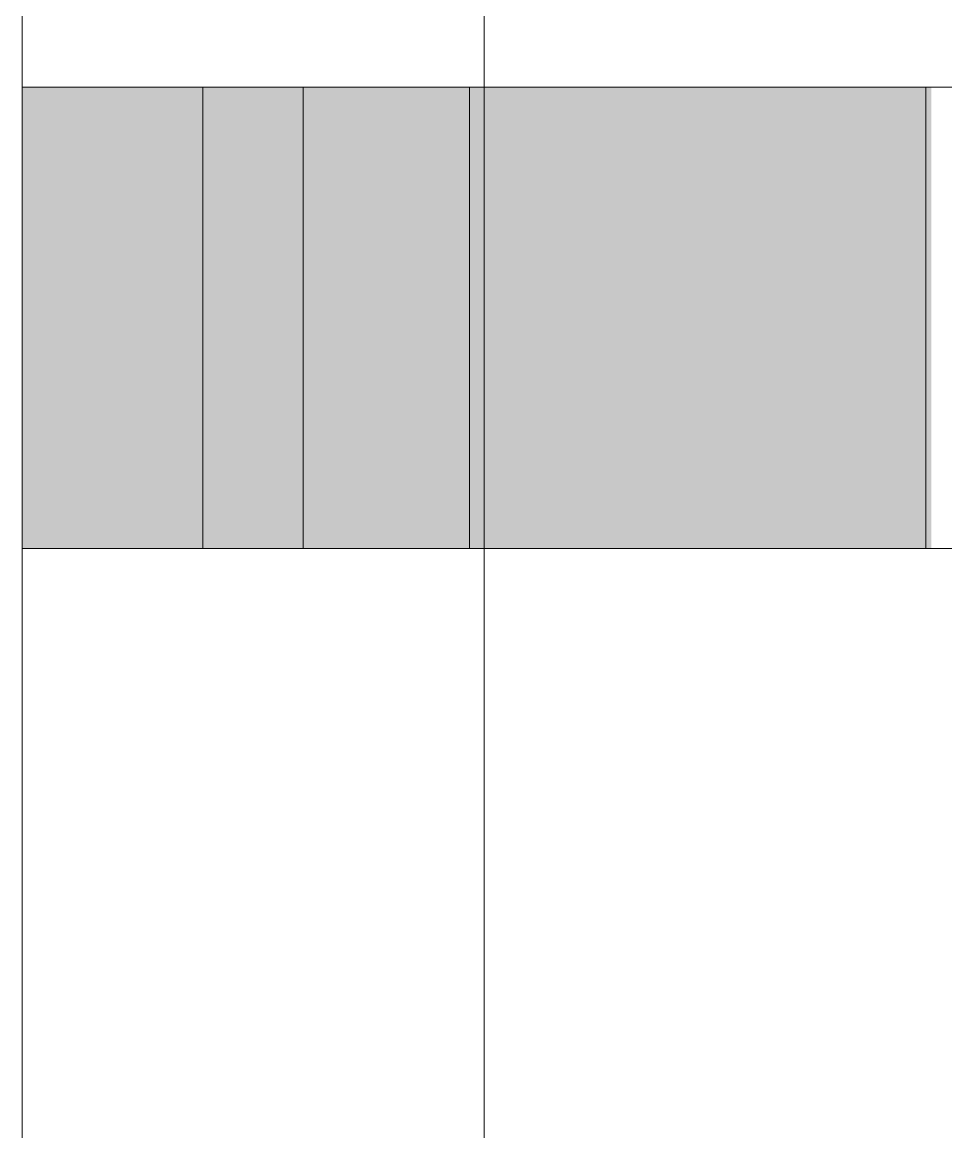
# Model space of a CAD drawing. Header units: metres. Extents: x 191982 to 427160, y -8904 to 80370.
# Drawn here: x 386228 to 386688, y 41601 to 42154 of the extents above; entities that cross this region are included whole.
import ezdxf

# ---------------------------------------------------------------- set-up
doc = ezdxf.new("R2010")
doc.units = ezdxf.units.M
doc.header["$LTSCALE"] = 700
doc.header["$MEASUREMENT"] = 0
doc.layers.add('MAIN GATE', color=7, linetype='Continuous', lineweight=9)
doc.layers.add('NEW PLANS', color=7, linetype='Continuous', lineweight=9)

msp = doc.modelspace()

# ---------------------------------------------------------------- hatches: boundary and pattern name
at = {"layer": 'NEW PLANS'}
for points in [[(386227.772, 42121.692), (386227.772, 41891.692), (386457.772, 41891.692), (386457.772, 42121.692)], [(386227.772, 42121.692), (386227.772, 41891.692), (386457.772, 41891.692), (386457.772, 42121.692)], [(386457.772, 42121.692), (386457.772, 41891.692), (386227.772, 41891.692), (386227.772, 42121.692)], [(386457.772, 42121.692), (386457.772, 41891.692), (386227.772, 41891.692), (386227.772, 42121.692)], [(386447.772, 42121.692), (386227.772, 42121.692), (386227.772, 41891.692), (386447.772, 41891.692)], [(386447.772, 42121.692), (386227.772, 42121.692), (386227.772, 41891.692), (386447.772, 41891.692)], [(386457.772, 42121.692), (386457.772, 41891.692), (386227.772, 41891.692), (386227.772, 42121.692)], [(386457.772, 42121.692), (386457.772, 41891.692), (386227.772, 41891.692), (386227.772, 42121.692)], [(386457.772, 42121.692), (386457.772, 41891.692), (386227.772, 41891.692), (386227.772, 42121.692)], [(386457.772, 42121.692), (386457.772, 41891.692), (386227.772, 41891.692), (386227.772, 42121.692)], [(386447.772, 42121.692), (386227.772, 42121.692), (386227.772, 41891.692), (386447.772, 41891.692)], [(386447.772, 42121.692), (386227.772, 42121.692), (386227.772, 41891.692), (386447.772, 41891.692)], [(386457.772, 42121.692), (386457.772, 41891.692), (386227.772, 41891.692), (386227.772, 42121.692)], [(386457.772, 42121.692), (386457.772, 41891.692), (386227.772, 41891.692), (386227.772, 42121.692)], [(386457.772, 42121.692), (386457.772, 41891.692), (386227.772, 41891.692), (386227.772, 42121.692)], [(386447.772, 42121.692), (386227.772, 42121.692), (386227.772, 41891.692), (386447.772, 41891.692)], [(386447.772, 42121.692), (386227.772, 42121.692), (386227.772, 41891.692), (386447.772, 41891.692)], [(386457.772, 42121.692), (386457.772, 41891.692), (386227.772, 41891.692), (386227.772, 42121.692)], [(386457.772, 42121.692), (386457.772, 41891.692), (386227.772, 41891.692), (386227.772, 42121.692)], [(386447.772, 42121.692), (386227.772, 42121.692), (386227.772, 41891.692), (386447.772, 41891.692)], [(386447.772, 42121.692), (386227.772, 42121.692), (386227.772, 41891.692), (386447.772, 41891.692)], [(386227.772, 42121.692), (386227.772, 41891.692), (386457.772, 41891.692), (386457.772, 42121.692)], [(386457.772, 42121.692), (386457.772, 41891.692), (386227.772, 41891.692), (386227.772, 42121.692)], [(386457.772, 42121.692), (386457.772, 41891.692), (386227.772, 41891.692), (386227.772, 42121.692)], [(386447.772, 42121.692), (386227.772, 42121.692), (386227.772, 41891.692), (386447.772, 41891.692)], [(386447.772, 42121.692), (386227.772, 42121.692), (386227.772, 41891.692), (386447.772, 41891.692)], [(386457.772, 42121.692), (386457.772, 41891.692), (386227.772, 41891.692), (386227.772, 42121.692)], [(386457.772, 42121.692), (386457.772, 41891.692), (386227.772, 41891.692), (386227.772, 42121.692)], [(386457.772, 42121.692), (386457.772, 41891.692), (386227.772, 41891.692), (386227.772, 42121.692)], [(386457.772, 42121.692), (386457.772, 41891.692), (386227.772, 41891.692), (386227.772, 42121.692)], [(386447.772, 42121.692), (386227.772, 42121.692), (386227.772, 41891.692), (386447.772, 41891.692)], [(386447.772, 42121.692), (386227.772, 42121.692), (386227.772, 41891.692), (386447.772, 41891.692)], [(386457.772, 42121.692), (386457.772, 41891.692), (386227.772, 41891.692), (386227.772, 42121.692)], [(386457.772, 42121.692), (386457.772, 41891.692), (386227.772, 41891.692), (386227.772, 42121.692)], [(386457.772, 42121.692), (386457.772, 41891.692), (386227.772, 41891.692), (386227.772, 42121.692)], [(386447.772, 42121.692), (386227.772, 42121.692), (386227.772, 41891.692), (386447.772, 41891.692)], [(386447.772, 42121.692), (386227.772, 42121.692), (386227.772, 41891.692), (386447.772, 41891.692)], [(386457.772, 42121.692), (386457.772, 41891.692), (386227.772, 41891.692), (386227.772, 42121.692)], [(386457.772, 42121.692), (386457.772, 41891.692), (386227.772, 41891.692), (386227.772, 42121.692)], [(386447.772, 42121.692), (386227.772, 42121.692), (386227.772, 41891.692), (386447.772, 41891.692)], [(386447.772, 42121.692), (386227.772, 42121.692), (386227.772, 41891.692), (386447.772, 41891.692)], [(386227.772, 42121.692), (386227.772, 41891.692), (386457.772, 41891.692), (386457.772, 42121.692)], [(386457.772, 42121.692), (386457.772, 41891.692), (386227.772, 41891.692), (386227.772, 42121.692)], [(386457.772, 42121.692), (386457.772, 41891.692), (386227.772, 41891.692), (386227.772, 42121.692)], [(386447.772, 42121.692), (386227.772, 42121.692), (386227.772, 41891.692), (386447.772, 41891.692)], [(386447.772, 42121.692), (386227.772, 42121.692), (386227.772, 41891.692), (386447.772, 41891.692)], [(386457.772, 42121.692), (386457.772, 41891.692), (386227.772, 41891.692), (386227.772, 42121.692)], [(386457.772, 42121.692), (386457.772, 41891.692), (386227.772, 41891.692), (386227.772, 42121.692)], [(386457.772, 42121.692), (386457.772, 41891.692), (386227.772, 41891.692), (386227.772, 42121.692)], [(386457.772, 42121.692), (386457.772, 41891.692), (386227.772, 41891.692), (386227.772, 42121.692)], [(386447.772, 42121.692), (386227.772, 42121.692), (386227.772, 41891.692), (386447.772, 41891.692)], [(386447.772, 42121.692), (386227.772, 42121.692), (386227.772, 41891.692), (386447.772, 41891.692)], [(386457.772, 42121.692), (386457.772, 41891.692), (386227.772, 41891.692), (386227.772, 42121.692)], [(386457.772, 42121.692), (386457.772, 41891.692), (386227.772, 41891.692), (386227.772, 42121.692)], [(386457.772, 42121.692), (386457.772, 41891.692), (386227.772, 41891.692), (386227.772, 42121.692)], [(386447.772, 42121.692), (386227.772, 42121.692), (386227.772, 41891.692), (386447.772, 41891.692)], [(386447.772, 42121.692), (386227.772, 42121.692), (386227.772, 41891.692), (386447.772, 41891.692)], [(386457.772, 42121.692), (386457.772, 41891.692), (386227.772, 41891.692), (386227.772, 42121.692)], [(386457.772, 42121.692), (386457.772, 41891.692), (386227.772, 41891.692), (386227.772, 42121.692)], [(386447.772, 42121.692), (386227.772, 42121.692), (386227.772, 41891.692), (386447.772, 41891.692)], [(386447.772, 42121.692), (386227.772, 42121.692), (386227.772, 41891.692), (386447.772, 41891.692)], [(386227.772, 42121.692), (386227.772, 41891.692), (386457.772, 41891.692), (386457.772, 42121.692)], [(386227.772, 42121.692), (386227.772, 41891.692), (386457.772, 41891.692), (386457.772, 42121.692)], [(386227.772, 42121.692), (386227.772, 41891.692), (386457.772, 41891.692), (386457.772, 42121.692)], [(386227.772, 42121.692), (386227.772, 41891.692), (386457.772, 41891.692), (386457.772, 42121.692)], [(386227.772, 42121.692), (386227.772, 41891.692), (386457.772, 41891.692), (386457.772, 42121.692)], [(386227.772, 42121.692), (386227.772, 41891.692), (386457.772, 41891.692), (386457.772, 42121.692)], [(386227.772, 42121.692), (386227.772, 41891.692), (386457.772, 41891.692), (386457.772, 42121.692)], [(386227.772, 42121.692), (386227.772, 41891.692), (386457.772, 41891.692), (386457.772, 42121.692)], [(386227.772, 42121.692), (386227.772, 41891.692), (386457.772, 41891.692), (386457.772, 42121.692)], [(386447.772, 42121.692), (386447.772, 41891.692), (386677.772, 41891.692), (386677.772, 42121.692)], [(386447.772, 42121.692), (386447.772, 41891.692), (386677.772, 41891.692), (386677.772, 42121.692)], [(386447.772, 42121.692), (386447.772, 41891.692), (386677.772, 41891.692), (386677.772, 42121.692)], [(386447.772, 42121.692), (386447.772, 41891.692), (386677.772, 41891.692), (386677.772, 42121.692)], [(386447.772, 42121.692), (386447.772, 41891.692), (386677.772, 41891.692), (386677.772, 42121.692)], [(386447.772, 42121.692), (386447.772, 41891.692), (386677.772, 41891.692), (386677.772, 42121.692)], [(386447.772, 42121.692), (386447.772, 41891.692), (386677.772, 41891.692), (386677.772, 42121.692)], [(386447.772, 42121.692), (386447.772, 41891.692), (386677.772, 41891.692), (386677.772, 42121.692)], [(386447.772, 42121.692), (386447.772, 41891.692), (386677.772, 41891.692), (386677.772, 42121.692)], [(386447.772, 42121.692), (386447.772, 41891.692), (386677.772, 41891.692), (386677.772, 42121.692)], [(386447.772, 42121.692), (386447.772, 41891.692), (386677.772, 41891.692), (386677.772, 42121.692)], [(386447.772, 42121.692), (386447.772, 41891.692), (386677.772, 41891.692), (386677.772, 42121.692)], [(386447.772, 42121.692), (386447.772, 41891.692), (386677.772, 41891.692), (386677.772, 42121.692)], [(386447.772, 42121.692), (386447.772, 41891.692), (386677.772, 41891.692), (386677.772, 42121.692)], [(386447.772, 42121.692), (386447.772, 41891.692), (386677.772, 41891.692), (386677.772, 42121.692)], [(386447.772, 42121.692), (386447.772, 41891.692), (386677.772, 41891.692), (386677.772, 42121.692)], [(386447.772, 42121.692), (386447.772, 41891.692), (386677.772, 41891.692), (386677.772, 42121.692)], [(386447.772, 42121.692), (386447.772, 41891.692), (386677.772, 41891.692), (386677.772, 42121.692)], [(386447.772, 42121.692), (386447.772, 41891.692), (386677.772, 41891.692), (386677.772, 42121.692)], [(386447.772, 42121.692), (386447.772, 41891.692), (386677.772, 41891.692), (386677.772, 42121.692)], [(386447.772, 42121.692), (386447.772, 41891.692), (386677.772, 41891.692), (386677.772, 42121.692)], [(386447.772, 42121.692), (386447.772, 41891.692), (386677.772, 41891.692), (386677.772, 42121.692)], [(386447.772, 42121.692), (386447.772, 41891.692), (386677.772, 41891.692), (386677.772, 42121.692)], [(386447.772, 42121.692), (386447.772, 41891.692), (386677.772, 41891.692), (386677.772, 42121.692)], [(386680.583, 42121.692), (386680.583, 41891.692), (386450.583, 41891.692), (386450.583, 42121.692)], [(386680.583, 42121.692), (386680.583, 41891.692), (386450.583, 41891.692), (386450.583, 42121.692)], [(386680.583, 42121.692), (386680.583, 41891.692), (386450.583, 41891.692), (386450.583, 42121.692)], [(386680.583, 42121.692), (386680.583, 41891.692), (386450.583, 41891.692), (386450.583, 42121.692)], [(386670.583, 42121.692), (386450.583, 42121.692), (386450.583, 41891.692), (386670.583, 41891.692)], [(386670.583, 42121.692), (386450.583, 42121.692), (386450.583, 41891.692), (386670.583, 41891.692)], [(386680.583, 42121.692), (386680.583, 41891.692), (386450.583, 41891.692), (386450.583, 42121.692)], [(386680.583, 42121.692), (386680.583, 41891.692), (386450.583, 41891.692), (386450.583, 42121.692)], [(386680.583, 42121.692), (386680.583, 41891.692), (386450.583, 41891.692), (386450.583, 42121.692)], [(386670.583, 42121.692), (386450.583, 42121.692), (386450.583, 41891.692), (386670.583, 41891.692)], [(386670.583, 42121.692), (386450.583, 42121.692), (386450.583, 41891.692), (386670.583, 41891.692)], [(386680.583, 42121.692), (386680.583, 41891.692), (386450.583, 41891.692), (386450.583, 42121.692)], [(386680.583, 42121.692), (386680.583, 41891.692), (386450.583, 41891.692), (386450.583, 42121.692)], [(386670.583, 42121.692), (386450.583, 42121.692), (386450.583, 41891.692), (386670.583, 41891.692)], [(386670.583, 42121.692), (386450.583, 42121.692), (386450.583, 41891.692), (386670.583, 41891.692)], [(386680.583, 42121.692), (386680.583, 41891.692), (386450.583, 41891.692), (386450.583, 42121.692)], [(386680.583, 42121.692), (386680.583, 41891.692), (386450.583, 41891.692), (386450.583, 42121.692)], [(386450.583, 42121.692), (386450.583, 41891.692), (386680.583, 41891.692), (386680.583, 42121.692)], [(386457.772, 42121.692), (386457.772, 41891.692), (386677.772, 41891.692), (386677.772, 42121.692)], [(386457.772, 42121.692), (386457.772, 41891.692), (386677.772, 41891.692), (386677.772, 42121.692)], [(386677.772, 42121.692), (386677.772, 41891.692), (386457.772, 41891.692), (386457.772, 42121.692)], [(386677.772, 42121.692), (386677.772, 41891.692), (386457.772, 41891.692), (386457.772, 42121.692)], [(386677.772, 42121.692), (386677.772, 41891.692), (386457.772, 41891.692), (386457.772, 42121.692)], [(386677.772, 42121.692), (386677.772, 41891.692), (386457.772, 41891.692), (386457.772, 42121.692)], [(386677.772, 42121.692), (386677.772, 41891.692), (386457.772, 41891.692), (386457.772, 42121.692)], [(386677.772, 42121.692), (386677.772, 41891.692), (386457.772, 41891.692), (386457.772, 42121.692)], [(386677.772, 42121.692), (386677.772, 41891.692), (386457.772, 41891.692), (386457.772, 42121.692)], [(386677.772, 42121.692), (386677.772, 41891.692), (386457.772, 41891.692), (386457.772, 42121.692)], [(386677.772, 42121.692), (386677.772, 41891.692), (386457.772, 41891.692), (386457.772, 42121.692)], [(386677.772, 42121.692), (386677.772, 41891.692), (386457.772, 41891.692), (386457.772, 42121.692)], [(386677.772, 42121.692), (386677.772, 41891.692), (386457.772, 41891.692), (386457.772, 42121.692)], [(386457.772, 42121.692), (386457.772, 41891.692), (386677.772, 41891.692), (386677.772, 42121.692)], [(386677.772, 42121.692), (386677.772, 41891.692), (386457.772, 41891.692), (386457.772, 42121.692)], [(386677.772, 42121.692), (386677.772, 41891.692), (386457.772, 41891.692), (386457.772, 42121.692)], [(386677.772, 42121.692), (386677.772, 41891.692), (386457.772, 41891.692), (386457.772, 42121.692)], [(386677.772, 42121.692), (386677.772, 41891.692), (386457.772, 41891.692), (386457.772, 42121.692)], [(386677.772, 42121.692), (386677.772, 41891.692), (386457.772, 41891.692), (386457.772, 42121.692)], [(386677.772, 42121.692), (386677.772, 41891.692), (386457.772, 41891.692), (386457.772, 42121.692)], [(386677.772, 42121.692), (386677.772, 41891.692), (386457.772, 41891.692), (386457.772, 42121.692)], [(386677.772, 42121.692), (386677.772, 41891.692), (386457.772, 41891.692), (386457.772, 42121.692)], [(386677.772, 42121.692), (386677.772, 41891.692), (386457.772, 41891.692), (386457.772, 42121.692)], [(386677.772, 42121.692), (386677.772, 41891.692), (386457.772, 41891.692), (386457.772, 42121.692)], [(386677.772, 42121.692), (386677.772, 41891.692), (386457.772, 41891.692), (386457.772, 42121.692)], [(386457.772, 42121.692), (386457.772, 41891.692), (386677.772, 41891.692), (386677.772, 42121.692)], [(386677.772, 42121.692), (386677.772, 41891.692), (386457.772, 41891.692), (386457.772, 42121.692)], [(386677.772, 42121.692), (386677.772, 41891.692), (386457.772, 41891.692), (386457.772, 42121.692)], [(386677.772, 42121.692), (386677.772, 41891.692), (386457.772, 41891.692), (386457.772, 42121.692)], [(386677.772, 42121.692), (386677.772, 41891.692), (386457.772, 41891.692), (386457.772, 42121.692)], [(386677.772, 42121.692), (386677.772, 41891.692), (386457.772, 41891.692), (386457.772, 42121.692)], [(386677.772, 42121.692), (386677.772, 41891.692), (386457.772, 41891.692), (386457.772, 42121.692)], [(386677.772, 42121.692), (386677.772, 41891.692), (386457.772, 41891.692), (386457.772, 42121.692)], [(386677.772, 42121.692), (386677.772, 41891.692), (386457.772, 41891.692), (386457.772, 42121.692)], [(386677.772, 42121.692), (386677.772, 41891.692), (386457.772, 41891.692), (386457.772, 42121.692)], [(386677.772, 42121.692), (386677.772, 41891.692), (386457.772, 41891.692), (386457.772, 42121.692)], [(386677.772, 42121.692), (386677.772, 41891.692), (386457.772, 41891.692), (386457.772, 42121.692)], [(386457.772, 42121.692), (386457.772, 41891.692), (386677.772, 41891.692), (386677.772, 42121.692)], [(386457.772, 42121.692), (386457.772, 41891.692), (386677.772, 41891.692), (386677.772, 42121.692)], [(386457.772, 42121.692), (386457.772, 41891.692), (386677.772, 41891.692), (386677.772, 42121.692)], [(386457.772, 42121.692), (386457.772, 41891.692), (386677.772, 41891.692), (386677.772, 42121.692)], [(386457.772, 42121.692), (386457.772, 41891.692), (386677.772, 41891.692), (386677.772, 42121.692)], [(386457.772, 42121.692), (386457.772, 41891.692), (386677.772, 41891.692), (386677.772, 42121.692)], [(386457.772, 42121.692), (386457.772, 41891.692), (386677.772, 41891.692), (386677.772, 42121.692)], [(386457.772, 42121.692), (386457.772, 41891.692), (386677.772, 41891.692), (386677.772, 42121.692)], [(386457.772, 42121.692), (386457.772, 41891.692), (386677.772, 41891.692), (386677.772, 42121.692)]]:
    msp.add_hatch(color=256, dxfattribs=at).paths.add_polyline_path(points)

# ---------------------------------------------------------------- linework, layer by layer
at = {"layer": 'MAIN GATE'}
for p, q in [((386677.772, 42121.692), (388557.772, 42121.692)), ((386677.772, 41891.692), (388557.772, 41891.692))]:
    msp.add_line(p, q, dxfattribs=at)
at = {"layer": 'NEW PLANS'}
for p, q in [((386227.772, 49331.692), (386227.772, 41141.692)), ((386457.772, 43562.89), (386457.772, 40452.89)), ((386227.772, 41891.692), (386227.772, 42121.692)), ((386227.772, 42121.692), (386677.772, 42121.692)), ((386227.772, 42121.692), (386677.772, 42121.692)), ((386227.772, 42121.692), (386677.772, 42121.692)), ((386227.772, 42121.692), (386677.772, 42121.692)), ((386227.772, 42121.692), (386677.772, 42121.692)), ((386227.772, 42121.692), (386677.772, 42121.692)), ((386227.772, 42121.692), (386677.772, 42121.692)), ((386227.772, 42121.692), (386677.772, 42121.692)), ((386227.772, 42121.692), (386677.772, 42121.692)), ((386227.772, 42121.692), (386677.772, 42121.692)), ((386227.772, 42121.692), (386677.772, 42121.692)), ((386227.772, 42121.692), (386677.772, 42121.692)), ((386227.772, 42121.692), (386677.772, 42121.692)), ((386227.772, 41891.692), (386227.772, 42121.692)), ((386227.772, 42121.692), (386677.772, 42121.692)), ((386227.772, 42121.692), (386677.772, 42121.692)), ((386227.772, 42121.692), (386677.772, 42121.692)), ((386227.772, 42121.692), (386677.772, 42121.692)), ((386227.772, 42121.692), (386677.772, 42121.692)), ((386227.772, 42121.692), (386677.772, 42121.692)), ((386227.772, 42121.692), (386677.772, 42121.692)), ((386227.772, 42121.692), (386677.772, 42121.692)), ((386227.772, 42121.692), (386677.772, 42121.692)), ((386227.772, 42121.692), (386677.772, 42121.692)), ((386227.772, 42121.692), (386677.772, 42121.692)), ((386227.772, 42121.692), (386677.772, 42121.692)), ((386227.772, 42121.692), (386677.772, 42121.692)), ((386227.772, 42121.692), (386677.772, 42121.692)), ((386227.772, 41891.692), (386227.772, 42121.692)), ((386227.772, 41891.692), (386227.772, 42121.692)), ((386677.772, 42121.692), (386227.772, 42121.692)), ((386677.772, 42121.692), (386227.772, 42121.692)), ((386677.772, 42121.692), (386227.772, 42121.692)), ((386677.772, 42121.692), (386227.772, 42121.692)), ((386677.772, 42121.692), (386227.772, 42121.692)), ((386677.772, 42121.692), (386227.772, 42121.692)), ((386677.772, 42121.692), (386227.772, 42121.692)), ((386677.772, 42121.692), (386227.772, 42121.692)), ((386677.772, 42121.692), (386227.772, 42121.692)), ((386677.772, 42121.692), (386227.772, 42121.692)), ((386677.772, 42121.692), (386227.772, 42121.692)), ((386677.772, 42121.692), (386227.772, 42121.692)), ((386677.772, 42121.692), (386227.772, 42121.692)), ((386677.772, 42121.692), (386227.772, 42121.692)), ((386227.772, 42121.692), (386677.772, 42121.692)), ((386677.772, 42121.692), (386227.772, 42121.692)), ((386677.772, 42121.692), (386227.772, 42121.692)), ((386227.772, 41891.692), (386227.772, 42121.692)), ((386227.772, 41891.692), (386227.772, 42121.692)), ((386677.772, 42121.692), (386227.772, 42121.692)), ((386677.772, 42121.692), (386227.772, 42121.692)), ((386677.772, 42121.692), (386227.772, 42121.692)), ((386677.772, 42121.692), (386227.772, 42121.692)), ((386677.772, 42121.692), (386227.772, 42121.692)), ((386677.772, 42121.692), (386227.772, 42121.692)), ((386677.772, 42121.692), (386227.772, 42121.692)), ((386677.772, 42121.692), (386227.772, 42121.692)), ((386677.772, 42121.692), (386227.772, 42121.692)), ((386227.772, 42121.692), (386677.772, 42121.692)), ((386677.772, 42121.692), (386227.772, 42121.692)), ((386677.772, 42121.692), (386227.772, 42121.692)), ((386227.772, 41891.692), (386227.772, 42121.692)), ((386227.772, 41891.692), (386227.772, 42121.692)), ((386677.772, 42121.692), (386227.772, 42121.692)), ((386677.772, 42121.692), (386227.772, 42121.692)), ((386677.772, 42121.692), (386227.772, 42121.692)), ((386677.772, 42121.692), (386227.772, 42121.692)), ((386227.772, 42121.692), (386677.772, 42121.692)), ((386677.772, 42121.692), (386227.772, 42121.692)), ((386677.772, 42121.692), (386227.772, 42121.692)), ((386227.772, 41891.692), (386227.772, 42121.692)), ((386227.772, 41891.692), (386227.772, 42121.692)), ((386227.772, 41141.692), (386227.772, 42121.692)), ((386227.772, 41891.692), (386227.772, 42121.692)), ((386227.772, 42121.692), (386677.772, 42121.692)), ((386227.772, 42121.692), (386677.772, 42121.692)), ((386227.772, 42121.692), (386677.772, 42121.692)), ((386227.772, 42121.692), (386677.772, 42121.692)), ((386227.772, 42121.692), (386677.772, 42121.692)), ((386227.772, 42121.692), (386677.772, 42121.692)), ((386227.772, 42121.692), (386677.772, 42121.692)), ((386227.772, 42121.692), (386677.772, 42121.692)), ((386227.772, 42121.692), (386677.772, 42121.692)), ((386227.772, 42121.692), (386677.772, 42121.692)), ((386227.772, 42121.692), (386677.772, 42121.692)), ((386227.772, 41891.692), (386227.772, 42121.692)), ((386227.772, 41891.692), (386227.772, 42121.692)), ((386677.772, 42121.692), (386227.772, 42121.692)), ((386677.772, 42121.692), (386227.772, 42121.692)), ((386677.772, 42121.692), (386227.772, 42121.692)), ((386677.772, 42121.692), (386227.772, 42121.692)), ((386677.772, 42121.692), (386227.772, 42121.692)), ((386677.772, 42121.692), (386227.772, 42121.692)), ((386677.772, 42121.692), (386227.772, 42121.692)), ((386677.772, 42121.692), (386227.772, 42121.692)), ((386677.772, 42121.692), (386227.772, 42121.692)), ((386677.772, 42121.692), (386227.772, 42121.692)), ((386677.772, 42121.692), (386227.772, 42121.692)), ((386677.772, 42121.692), (386227.772, 42121.692)), ((386677.772, 42121.692), (386227.772, 42121.692)), ((386677.772, 42121.692), (386227.772, 42121.692)), ((386227.772, 42121.692), (386677.772, 42121.692)), ((386677.772, 42121.692), (386227.772, 42121.692)), ((386677.772, 42121.692), (386227.772, 42121.692)), ((386227.772, 41891.692), (386227.772, 42121.692)), ((386227.772, 41891.692), (386227.772, 42121.692)), ((386677.772, 42121.692), (386227.772, 42121.692)), ((386677.772, 42121.692), (386227.772, 42121.692)), ((386677.772, 42121.692), (386227.772, 42121.692)), ((386677.772, 42121.692), (386227.772, 42121.692)), ((386677.772, 42121.692), (386227.772, 42121.692)), ((386677.772, 42121.692), (386227.772, 42121.692)), ((386677.772, 42121.692), (386227.772, 42121.692)), ((386677.772, 42121.692), (386227.772, 42121.692)), ((386677.772, 42121.692), (386227.772, 42121.692)), ((386227.772, 42121.692), (386677.772, 42121.692)), ((386677.772, 42121.692), (386227.772, 42121.692)), ((386677.772, 42121.692), (386227.772, 42121.692)), ((386227.772, 41891.692), (386227.772, 42121.692)), ((386227.772, 41891.692), (386227.772, 42121.692)), ((386677.772, 42121.692), (386227.772, 42121.692)), ((386677.772, 42121.692), (386227.772, 42121.692)), ((386677.772, 42121.692), (386227.772, 42121.692)), ((386677.772, 42121.692), (386227.772, 42121.692)), ((386227.772, 42121.692), (386677.772, 42121.692)), ((386677.772, 42121.692), (386227.772, 42121.692)), ((386677.772, 42121.692), (386227.772, 42121.692)), ((386227.772, 41891.692), (386227.772, 42121.692)), ((386227.772, 41891.692), (386227.772, 42121.692)), ((386227.772, 42121.692), (386677.772, 42121.692)), ((386227.772, 42121.692), (386677.772, 42121.692)), ((386227.772, 42121.692), (386677.772, 42121.692)), ((386227.772, 42121.692), (386677.772, 42121.692)), ((386227.772, 41891.692), (386227.772, 42121.692)), ((386227.772, 42121.692), (386677.772, 42121.692)), ((386227.772, 42121.692), (386677.772, 42121.692)), ((386227.772, 42121.692), (386677.772, 42121.692)), ((386227.772, 42121.692), (386677.772, 42121.692)), ((386227.772, 42121.692), (386677.772, 42121.692)), ((386227.772, 42121.692), (386677.772, 42121.692)), ((386227.772, 42121.692), (386677.772, 42121.692)), ((386227.772, 42121.692), (386677.772, 42121.692)), ((386227.772, 42121.692), (386677.772, 42121.692)), ((386227.772, 42121.692), (386677.772, 42121.692)), ((386227.772, 42121.692), (386677.772, 42121.692)), ((386227.772, 41891.692), (386227.772, 42121.692)), ((386227.772, 41891.692), (386227.772, 42121.692)), ((386677.772, 42121.692), (386227.772, 42121.692)), ((386677.772, 42121.692), (386227.772, 42121.692)), ((386677.772, 42121.692), (386227.772, 42121.692)), ((386677.772, 42121.692), (386227.772, 42121.692)), ((386677.772, 42121.692), (386227.772, 42121.692)), ((386677.772, 42121.692), (386227.772, 42121.692)), ((386677.772, 42121.692), (386227.772, 42121.692)), ((386677.772, 42121.692), (386227.772, 42121.692)), ((386677.772, 42121.692), (386227.772, 42121.692)), ((386677.772, 42121.692), (386227.772, 42121.692)), ((386677.772, 42121.692), (386227.772, 42121.692)), ((386677.772, 42121.692), (386227.772, 42121.692)), ((386677.772, 42121.692), (386227.772, 42121.692)), ((386677.772, 42121.692), (386227.772, 42121.692)), ((386227.772, 42121.692), (386677.772, 42121.692)), ((386677.772, 42121.692), (386227.772, 42121.692)), ((386677.772, 42121.692), (386227.772, 42121.692)), ((386227.772, 41891.692), (386227.772, 42121.692)), ((386227.772, 41891.692), (386227.772, 42121.692)), ((386677.772, 42121.692), (386227.772, 42121.692)), ((386677.772, 42121.692), (386227.772, 42121.692)), ((386677.772, 42121.692), (386227.772, 42121.692)), ((386677.772, 42121.692), (386227.772, 42121.692)), ((386677.772, 42121.692), (386227.772, 42121.692)), ((386677.772, 42121.692), (386227.772, 42121.692)), ((386677.772, 42121.692), (386227.772, 42121.692)), ((386677.772, 42121.692), (386227.772, 42121.692)), ((386677.772, 42121.692), (386227.772, 42121.692)), ((386227.772, 42121.692), (386677.772, 42121.692)), ((386677.772, 42121.692), (386227.772, 42121.692)), ((386677.772, 42121.692), (386227.772, 42121.692)), ((386227.772, 41891.692), (386227.772, 42121.692)), ((386227.772, 41891.692), (386227.772, 42121.692)), ((386677.772, 42121.692), (386227.772, 42121.692)), ((386677.772, 42121.692), (386227.772, 42121.692)), ((386677.772, 42121.692), (386227.772, 42121.692)), ((386677.772, 42121.692), (386227.772, 42121.692)), ((386227.772, 42121.692), (386677.772, 42121.692)), ((386677.772, 42121.692), (386227.772, 42121.692)), ((386677.772, 42121.692), (386227.772, 42121.692)), ((386227.772, 41891.692), (386227.772, 42121.692)), ((386227.772, 41891.692), (386227.772, 42121.692)), ((386227.772, 42121.692), (386677.772, 42121.692)), ((386227.772, 42121.692), (386677.772, 42121.692)), ((386227.772, 42121.692), (386677.772, 42121.692)), ((386227.772, 42121.692), (386677.772, 42121.692)), ((386227.772, 41891.692), (386227.772, 42121.692)), ((386227.772, 42121.692), (386677.772, 42121.692)), ((386227.772, 42121.692), (386677.772, 42121.692)), ((386227.772, 42121.692), (386677.772, 42121.692)), ((386227.772, 42121.692), (386677.772, 42121.692)), ((386227.772, 42121.692), (386677.772, 42121.692)), ((386227.772, 42121.692), (386677.772, 42121.692)), ((386227.772, 42121.692), (386677.772, 42121.692)), ((386227.772, 42121.692), (386677.772, 42121.692)), ((386227.772, 42121.692), (386677.772, 42121.692)), ((386227.772, 42121.692), (386677.772, 42121.692)), ((386227.772, 42121.692), (386677.772, 42121.692)), ((386227.772, 42121.692), (386677.772, 42121.692)), ((386227.772, 42121.692), (386677.772, 42121.692)), ((386227.772, 41891.692), (386227.772, 42121.692)), ((386227.772, 42121.692), (386677.772, 42121.692)), ((386227.772, 42121.692), (386677.772, 42121.692)), ((386227.772, 42121.692), (386677.772, 42121.692)), ((386227.772, 42121.692), (386677.772, 42121.692)), ((386227.772, 42121.692), (386677.772, 42121.692)), ((386227.772, 42121.692), (386677.772, 42121.692)), ((386227.772, 42121.692), (386677.772, 42121.692)), ((386227.772, 42121.692), (386677.772, 42121.692)), ((386227.772, 42121.692), (386677.772, 42121.692)), ((386227.772, 42121.692), (386677.772, 42121.692)), ((386227.772, 42121.692), (386677.772, 42121.692)), ((386227.772, 42121.692), (386677.772, 42121.692)), ((386227.772, 42121.692), (386677.772, 42121.692)), ((386227.772, 41891.692), (386227.772, 42121.692)), ((386227.772, 42121.692), (386677.772, 42121.692)), ((386227.772, 42121.692), (386677.772, 42121.692)), ((386227.772, 42121.692), (386677.772, 42121.692)), ((386227.772, 42121.692), (386677.772, 42121.692)), ((386227.772, 42121.692), (386677.772, 42121.692)), ((386227.772, 42121.692), (386677.772, 42121.692)), ((386227.772, 42121.692), (386677.772, 42121.692)), ((386227.772, 42121.692), (386677.772, 42121.692)), ((386227.772, 42121.692), (386677.772, 42121.692)), ((386227.772, 42121.692), (386677.772, 42121.692)), ((386227.772, 41891.692), (386227.772, 42121.692)), ((386227.772, 42121.692), (386677.772, 42121.692)), ((386227.772, 42121.692), (386677.772, 42121.692)), ((386227.772, 42121.692), (386677.772, 42121.692)), ((386227.772, 42121.692), (386677.772, 42121.692)), ((386227.772, 42121.692), (386677.772, 42121.692)), ((386227.772, 42121.692), (386677.772, 42121.692)), ((386227.772, 42121.692), (386677.772, 42121.692)), ((386227.772, 42121.692), (386677.772, 42121.692)), ((386227.772, 42121.692), (386677.772, 42121.692)), ((386227.772, 42121.692), (386677.772, 42121.692)), ((386227.772, 41891.692), (386227.772, 42121.692)), ((386227.772, 42121.692), (386677.772, 42121.692)), ((386227.772, 42121.692), (386677.772, 42121.692)), ((386227.772, 42121.692), (386677.772, 42121.692)), ((386227.772, 42121.692), (386677.772, 42121.692)), ((386227.772, 42121.692), (386677.772, 42121.692)), ((386227.772, 42121.692), (386677.772, 42121.692)), ((386227.772, 42121.692), (386677.772, 42121.692)), ((386227.772, 41891.692), (386227.772, 42121.692)), ((386227.772, 42121.692), (386677.772, 42121.692)), ((386227.772, 42121.692), (386677.772, 42121.692)), ((386227.772, 42121.692), (386677.772, 42121.692)), ((386227.772, 42121.692), (386677.772, 42121.692)), ((386227.772, 42121.692), (386677.772, 42121.692)), ((386227.772, 42121.692), (386677.772, 42121.692)), ((386227.772, 42121.692), (386677.772, 42121.692)), ((386227.772, 41891.692), (386227.772, 42121.692)), ((386227.772, 42121.692), (388557.772, 42121.692)), ((386227.772, 42121.692), (386677.772, 42121.692)), ((386227.772, 42121.692), (386677.772, 42121.692)), ((386227.772, 42121.692), (386677.772, 42121.692)), ((386227.772, 42121.692), (386677.772, 42121.692)), ((386227.772, 42121.692), (386677.772, 42121.692)), ((386227.772, 42121.692), (386677.772, 42121.692)), ((386227.772, 42121.692), (386677.772, 42121.692)), ((386227.772, 41891.692), (386227.772, 42121.692)), ((386227.772, 42121.692), (386677.772, 42121.692)), ((386227.772, 42121.692), (386677.772, 42121.692)), ((386227.772, 42121.692), (386677.772, 42121.692)), ((386227.772, 42121.692), (386677.772, 42121.692)), ((386227.772, 42121.692), (386677.772, 42121.692)), ((386227.772, 42121.692), (386677.772, 42121.692)), ((386227.772, 42121.692), (386677.772, 42121.692)), ((386227.772, 42121.692), (386677.772, 42121.692)), ((386227.772, 42121.692), (386677.772, 42121.692)), ((386227.772, 42121.692), (386677.772, 42121.692)), ((386227.772, 41891.692), (386227.772, 42121.692)), ((386227.772, 42121.692), (386677.772, 42121.692)), ((386227.772, 42121.692), (386677.772, 42121.692)), ((386227.772, 42121.692), (386677.772, 42121.692)), ((386227.772, 42121.692), (386677.772, 42121.692)), ((386227.772, 42121.692), (386677.772, 42121.692)), ((386227.772, 42121.692), (386677.772, 42121.692)), ((386227.772, 42121.692), (386677.772, 42121.692)), ((386227.772, 41891.692), (386227.772, 42121.692)), ((386227.772, 42121.692), (386677.772, 42121.692)), ((386227.772, 42121.692), (386677.772, 42121.692)), ((386227.772, 42121.692), (386677.772, 42121.692)), ((386227.772, 42121.692), (386677.772, 42121.692)), ((386227.772, 42121.692), (386677.772, 42121.692)), ((386227.772, 42121.692), (386677.772, 42121.692)), ((386227.772, 42121.692), (386677.772, 42121.692)), ((386227.772, 41891.692), (386227.772, 42121.692)), ((386227.772, 42121.692), (388557.772, 42121.692)), ((386227.772, 42121.692), (386677.772, 42121.692)), ((386227.772, 42121.692), (386677.772, 42121.692)), ((386227.772, 42121.692), (386677.772, 42121.692)), ((386227.772, 42121.692), (386677.772, 42121.692)), ((386227.772, 42121.692), (386677.772, 42121.692)), ((386227.772, 42121.692), (386677.772, 42121.692)), ((386227.772, 42121.692), (386677.772, 42121.692)), ((386317.772, 41891.692), (386317.772, 42121.692)), ((386317.772, 41891.692), (386317.772, 42121.692)), ((386317.772, 41891.692), (386317.772, 42121.692)), ((386367.772, 41891.692), (386367.772, 42121.692)), ((386367.772, 41891.692), (386367.772, 42121.692)), ((386367.772, 41891.692), (386367.772, 42121.692)), ((386900.583, 42121.692), (386450.583, 42121.692)), ((386900.583, 42121.692), (386450.583, 42121.692)), ((386900.583, 42121.692), (386450.583, 42121.692)), ((386900.583, 42121.692), (386450.583, 42121.692)), ((386900.583, 42121.692), (386450.583, 42121.692)), ((386900.583, 42121.692), (386450.583, 42121.692)), ((386900.583, 42121.692), (386450.583, 42121.692)), ((386900.583, 42121.692), (386450.583, 42121.692)), ((386900.583, 42121.692), (386450.583, 42121.692)), ((386900.583, 42121.692), (386450.583, 42121.692)), ((386900.583, 42121.692), (386450.583, 42121.692)), ((386900.583, 42121.692), (386450.583, 42121.692)), ((386900.583, 42121.692), (386450.583, 42121.692)), ((386900.583, 42121.692), (386450.583, 42121.692)), ((386450.583, 42121.692), (386900.583, 42121.692)), ((386900.583, 42121.692), (386450.583, 42121.692)), ((386900.583, 42121.692), (386450.583, 42121.692)), ((386450.583, 41891.692), (386450.583, 42121.692)), ((386450.583, 41891.692), (386450.583, 42121.692)), ((386900.583, 42121.692), (386450.583, 42121.692)), ((386900.583, 42121.692), (386450.583, 42121.692)), ((386900.583, 42121.692), (386450.583, 42121.692)), ((386900.583, 42121.692), (386450.583, 42121.692)), ((386900.583, 42121.692), (386450.583, 42121.692)), ((386900.583, 42121.692), (386450.583, 42121.692)), ((386900.583, 42121.692), (386450.583, 42121.692)), ((386900.583, 42121.692), (386450.583, 42121.692)), ((386900.583, 42121.692), (386450.583, 42121.692)), ((386450.583, 42121.692), (386900.583, 42121.692)), ((386900.583, 42121.692), (386450.583, 42121.692)), ((386900.583, 42121.692), (386450.583, 42121.692)), ((386450.583, 41891.692), (386450.583, 42121.692)), ((386450.583, 41891.692), (386450.583, 42121.692)), ((386900.583, 42121.692), (386450.583, 42121.692)), ((386900.583, 42121.692), (386450.583, 42121.692)), ((386900.583, 42121.692), (386450.583, 42121.692)), ((386900.583, 42121.692), (386450.583, 42121.692)), ((386450.583, 42121.692), (386900.583, 42121.692)), ((386900.583, 42121.692), (386450.583, 42121.692)), ((386900.583, 42121.692), (386450.583, 42121.692)), ((386450.583, 41891.692), (386450.583, 42121.692)), ((386450.583, 41891.692), (386450.583, 42121.692)), ((388557.772, 42121.692), (386450.583, 42121.692)), ((388557.772, 42121.692), (386450.583, 42121.692)), ((388557.772, 42121.692), (386450.583, 42121.692)), ((388557.772, 42121.692), (386450.583, 42121.692)), ((388557.772, 42121.692), (386450.583, 42121.692)), ((388557.772, 42121.692), (386450.583, 42121.692)), ((388557.772, 42121.692), (386450.583, 42121.692)), ((388557.772, 42121.692), (386450.583, 42121.692)), ((386457.772, 41891.692), (386457.772, 42121.692)), ((386457.772, 41891.692), (386457.772, 42121.692)), ((386457.772, 40452.89), (386457.772, 42121.692)), ((386457.772, 41891.692), (386457.772, 42121.692)), ((386457.772, 41891.692), (386457.772, 42121.692)), ((386457.772, 41891.692), (386457.772, 42121.692)), ((386457.772, 41891.692), (386457.772, 42121.692)), ((386457.772, 41891.692), (386457.772, 42121.692)), ((386457.772, 41891.692), (386457.772, 42121.692)), ((386457.772, 42121.692), (386457.772, 40452.89)), ((386457.772, 41891.692), (386457.772, 42121.692)), ((386457.772, 41891.692), (386457.772, 42121.692)), ((386457.772, 41891.692), (386457.772, 42121.692)), ((386457.772, 42121.692), (388557.772, 42121.692)), ((386457.772, 41891.692), (386457.772, 42121.692)), ((386457.772, 41891.692), (386457.772, 42121.692)), ((386457.772, 41891.692), (386457.772, 42121.692)), ((386457.772, 42121.692), (388557.772, 42121.692)), ((388557.772, 42121.692), (386652.095, 42121.692)), ((388557.772, 42121.692), (386652.095, 42121.692)), ((386677.772, 41891.692), (386677.772, 42121.692)), ((386677.772, 41891.692), (386677.772, 42121.692)), ((386677.772, 41891.692), (386677.772, 42121.692)), ((386677.772, 41891.692), (386677.772, 42121.692)), ((386677.772, 41891.692), (386677.772, 42121.692)), ((386677.772, 41891.692), (386677.772, 42121.692)), ((386677.772, 41891.692), (386677.772, 42121.692)), ((386677.772, 41891.692), (386677.772, 42121.692)), ((386677.772, 41891.692), (386677.772, 42121.692)), ((386677.772, 41891.692), (386677.772, 42121.692)), ((386677.772, 41891.692), (386677.772, 42121.692)), ((386677.772, 41891.692), (386677.772, 42121.692)), ((386677.772, 41891.692), (386677.772, 42121.692)), ((386677.772, 41891.692), (386677.772, 42121.692)), ((386677.772, 41891.692), (386677.772, 42121.692)), ((386677.772, 41891.692), (386677.772, 42121.692)), ((386677.772, 41891.692), (386677.772, 42121.692)), ((386677.772, 41891.692), (386677.772, 42121.692)), ((386677.772, 41891.692), (386677.772, 42121.692)), ((386677.772, 41891.692), (386677.772, 42121.692)), ((386677.772, 41891.692), (386677.772, 42121.692)), ((386677.772, 41891.692), (386677.772, 42121.692)), ((386677.772, 41891.692), (386677.772, 42121.692)), ((386677.772, 41891.692), (386677.772, 42121.692)), ((386677.772, 41891.692), (386677.772, 42121.692)), ((386677.772, 41891.692), (386677.772, 42121.692)), ((386677.772, 41891.692), (386677.772, 42121.692)), ((386677.772, 41891.692), (386677.772, 42121.692)), ((386677.772, 41891.692), (386677.772, 42121.692)), ((386677.772, 41891.692), (386677.772, 42121.692)), ((386677.772, 41891.692), (386677.772, 42121.692)), ((386677.772, 41891.692), (386677.772, 42121.692)), ((386677.772, 41891.692), (386677.772, 42121.692)), ((386677.772, 41891.692), (386677.772, 42121.692)), ((386677.772, 41891.692), (386677.772, 42121.692)), ((386677.772, 41891.692), (386677.772, 42121.692)), ((386677.772, 41891.692), (386677.772, 42121.692)), ((386677.772, 41891.692), (386677.772, 42121.692)), ((386677.772, 41891.692), (386677.772, 42121.692)), ((386677.772, 41891.692), (386677.772, 42121.692)), ((386677.772, 41891.692), (386677.772, 42121.692)), ((386677.772, 41891.692), (386677.772, 42121.692)), ((386677.772, 41891.692), (386677.772, 42121.692)), ((386677.772, 41891.692), (386677.772, 42121.692)), ((386677.772, 41891.692), (386677.772, 42121.692)), ((386677.772, 41891.692), (386677.772, 42121.692)), ((386227.772, 41891.692), (386677.772, 41891.692)), ((386227.772, 41891.692), (386677.772, 41891.692)), ((386227.772, 41891.692), (386677.772, 41891.692)), ((386227.772, 41891.692), (386677.772, 41891.692)), ((386227.772, 41891.692), (386677.772, 41891.692)), ((386227.772, 41891.692), (386677.772, 41891.692)), ((386227.772, 41891.692), (386677.772, 41891.692)), ((386227.772, 41891.692), (386677.772, 41891.692)), ((386227.772, 41891.692), (386677.772, 41891.692)), ((386227.772, 41891.692), (386677.772, 41891.692)), ((386227.772, 41891.692), (386677.772, 41891.692)), ((386227.772, 41891.692), (386677.772, 41891.692)), ((386227.772, 41891.692), (386677.772, 41891.692)), ((386227.772, 41891.692), (386677.772, 41891.692)), ((386227.772, 41891.692), (386677.772, 41891.692)), ((386227.772, 41891.692), (386677.772, 41891.692)), ((386227.772, 41891.692), (386677.772, 41891.692)), ((386227.772, 41891.692), (386677.772, 41891.692)), ((386227.772, 41891.692), (386677.772, 41891.692)), ((386227.772, 41891.692), (386677.772, 41891.692)), ((386227.772, 41891.692), (386677.772, 41891.692)), ((386227.772, 41891.692), (386677.772, 41891.692)), ((386227.772, 41891.692), (386677.772, 41891.692)), ((386227.772, 41891.692), (386677.772, 41891.692)), ((386227.772, 41891.692), (386677.772, 41891.692)), ((386227.772, 41891.692), (386677.772, 41891.692)), ((386227.772, 41891.692), (386677.772, 41891.692)), ((386677.772, 41891.692), (386227.772, 41891.692)), ((386677.772, 41891.692), (386227.772, 41891.692)), ((386677.772, 41891.692), (386227.772, 41891.692)), ((386677.772, 41891.692), (386227.772, 41891.692)), ((386677.772, 41891.692), (386227.772, 41891.692)), ((386677.772, 41891.692), (386227.772, 41891.692)), ((386677.772, 41891.692), (386227.772, 41891.692)), ((386677.772, 41891.692), (386227.772, 41891.692)), ((386677.772, 41891.692), (386227.772, 41891.692)), ((386677.772, 41891.692), (386227.772, 41891.692)), ((386677.772, 41891.692), (386227.772, 41891.692)), ((386677.772, 41891.692), (386227.772, 41891.692)), ((386677.772, 41891.692), (386227.772, 41891.692)), ((386677.772, 41891.692), (386227.772, 41891.692)), ((386677.772, 41891.692), (386227.772, 41891.692)), ((386677.772, 41891.692), (386227.772, 41891.692)), ((386677.772, 41891.692), (386227.772, 41891.692)), ((386677.772, 41891.692), (386227.772, 41891.692)), ((386677.772, 41891.692), (386227.772, 41891.692)), ((386677.772, 41891.692), (386227.772, 41891.692)), ((386677.772, 41891.692), (386227.772, 41891.692)), ((386677.772, 41891.692), (386227.772, 41891.692)), ((386677.772, 41891.692), (386227.772, 41891.692)), ((386677.772, 41891.692), (386227.772, 41891.692)), ((386677.772, 41891.692), (386227.772, 41891.692)), ((386677.772, 41891.692), (386227.772, 41891.692)), ((386677.772, 41891.692), (386227.772, 41891.692)), ((386677.772, 41891.692), (386227.772, 41891.692)), ((386677.772, 41891.692), (386227.772, 41891.692)), ((386677.772, 41891.692), (386227.772, 41891.692)), ((386677.772, 41891.692), (386227.772, 41891.692)), ((386677.772, 41891.692), (386227.772, 41891.692)), ((386677.772, 41891.692), (386227.772, 41891.692)), ((386227.772, 41891.692), (386677.772, 41891.692)), ((386227.772, 41891.692), (386677.772, 41891.692)), ((386227.772, 41891.692), (386677.772, 41891.692)), ((386227.772, 41891.692), (386677.772, 41891.692)), ((386227.772, 41891.692), (386677.772, 41891.692)), ((386227.772, 41891.692), (386677.772, 41891.692)), ((386227.772, 41891.692), (386677.772, 41891.692)), ((386227.772, 41891.692), (386677.772, 41891.692)), ((386227.772, 41891.692), (386677.772, 41891.692)), ((386227.772, 41891.692), (386677.772, 41891.692)), ((386227.772, 41891.692), (386677.772, 41891.692)), ((386677.772, 41891.692), (386227.772, 41891.692)), ((386677.772, 41891.692), (386227.772, 41891.692)), ((386677.772, 41891.692), (386227.772, 41891.692)), ((386677.772, 41891.692), (386227.772, 41891.692)), ((386677.772, 41891.692), (386227.772, 41891.692)), ((386677.772, 41891.692), (386227.772, 41891.692)), ((386677.772, 41891.692), (386227.772, 41891.692)), ((386677.772, 41891.692), (386227.772, 41891.692)), ((386677.772, 41891.692), (386227.772, 41891.692)), ((386677.772, 41891.692), (386227.772, 41891.692)), ((386677.772, 41891.692), (386227.772, 41891.692)), ((386677.772, 41891.692), (386227.772, 41891.692)), ((386677.772, 41891.692), (386227.772, 41891.692)), ((386677.772, 41891.692), (386227.772, 41891.692)), ((386677.772, 41891.692), (386227.772, 41891.692)), ((386677.772, 41891.692), (386227.772, 41891.692)), ((386677.772, 41891.692), (386227.772, 41891.692)), ((386677.772, 41891.692), (386227.772, 41891.692)), ((386677.772, 41891.692), (386227.772, 41891.692)), ((386677.772, 41891.692), (386227.772, 41891.692)), ((386677.772, 41891.692), (386227.772, 41891.692)), ((386677.772, 41891.692), (386227.772, 41891.692)), ((386677.772, 41891.692), (386227.772, 41891.692)), ((386677.772, 41891.692), (386227.772, 41891.692)), ((386677.772, 41891.692), (386227.772, 41891.692)), ((386677.772, 41891.692), (386227.772, 41891.692)), ((386677.772, 41891.692), (386227.772, 41891.692)), ((386677.772, 41891.692), (386227.772, 41891.692)), ((386677.772, 41891.692), (386227.772, 41891.692)), ((386677.772, 41891.692), (386227.772, 41891.692)), ((386677.772, 41891.692), (386227.772, 41891.692)), ((386677.772, 41891.692), (386227.772, 41891.692)), ((386677.772, 41891.692), (386227.772, 41891.692)), ((386227.772, 41891.692), (386677.772, 41891.692)), ((386227.772, 41891.692), (386677.772, 41891.692)), ((386227.772, 41891.692), (386677.772, 41891.692)), ((386227.772, 41891.692), (386677.772, 41891.692)), ((386227.772, 41891.692), (386677.772, 41891.692)), ((386227.772, 41891.692), (386677.772, 41891.692)), ((386227.772, 41891.692), (386677.772, 41891.692)), ((386227.772, 41891.692), (386677.772, 41891.692)), ((386227.772, 41891.692), (386677.772, 41891.692)), ((386227.772, 41891.692), (386677.772, 41891.692)), ((386227.772, 41891.692), (386677.772, 41891.692)), ((386677.772, 41891.692), (386227.772, 41891.692)), ((386677.772, 41891.692), (386227.772, 41891.692)), ((386677.772, 41891.692), (386227.772, 41891.692)), ((386677.772, 41891.692), (386227.772, 41891.692)), ((386677.772, 41891.692), (386227.772, 41891.692)), ((386677.772, 41891.692), (386227.772, 41891.692)), ((386677.772, 41891.692), (386227.772, 41891.692)), ((386677.772, 41891.692), (386227.772, 41891.692)), ((386677.772, 41891.692), (386227.772, 41891.692)), ((386677.772, 41891.692), (386227.772, 41891.692)), ((386677.772, 41891.692), (386227.772, 41891.692)), ((386677.772, 41891.692), (386227.772, 41891.692)), ((386677.772, 41891.692), (386227.772, 41891.692)), ((386677.772, 41891.692), (386227.772, 41891.692)), ((386677.772, 41891.692), (386227.772, 41891.692)), ((386677.772, 41891.692), (386227.772, 41891.692)), ((386677.772, 41891.692), (386227.772, 41891.692)), ((386677.772, 41891.692), (386227.772, 41891.692)), ((386677.772, 41891.692), (386227.772, 41891.692)), ((386677.772, 41891.692), (386227.772, 41891.692)), ((386677.772, 41891.692), (386227.772, 41891.692)), ((386677.772, 41891.692), (386227.772, 41891.692)), ((386677.772, 41891.692), (386227.772, 41891.692)), ((386677.772, 41891.692), (386227.772, 41891.692)), ((386677.772, 41891.692), (386227.772, 41891.692)), ((386677.772, 41891.692), (386227.772, 41891.692)), ((386677.772, 41891.692), (386227.772, 41891.692)), ((386677.772, 41891.692), (386227.772, 41891.692)), ((386677.772, 41891.692), (386227.772, 41891.692)), ((386677.772, 41891.692), (386227.772, 41891.692)), ((386677.772, 41891.692), (386227.772, 41891.692)), ((386677.772, 41891.692), (386227.772, 41891.692)), ((386677.772, 41891.692), (386227.772, 41891.692)), ((386227.772, 41891.692), (386677.772, 41891.692)), ((386227.772, 41891.692), (386677.772, 41891.692)), ((386227.772, 41891.692), (386677.772, 41891.692)), ((386227.772, 41891.692), (386677.772, 41891.692)), ((386227.772, 41891.692), (386677.772, 41891.692)), ((386227.772, 41891.692), (386677.772, 41891.692)), ((386227.772, 41891.692), (386677.772, 41891.692)), ((386227.772, 41891.692), (386677.772, 41891.692)), ((386227.772, 41891.692), (386677.772, 41891.692)), ((386227.772, 41891.692), (386677.772, 41891.692)), ((386227.772, 41891.692), (386677.772, 41891.692)), ((386227.772, 41891.692), (386677.772, 41891.692)), ((386227.772, 41891.692), (386677.772, 41891.692)), ((386227.772, 41891.692), (386677.772, 41891.692)), ((386227.772, 41891.692), (386677.772, 41891.692)), ((386227.772, 41891.692), (386677.772, 41891.692)), ((386227.772, 41891.692), (386677.772, 41891.692)), ((386227.772, 41891.692), (386677.772, 41891.692)), ((386227.772, 41891.692), (386677.772, 41891.692)), ((386227.772, 41891.692), (386677.772, 41891.692)), ((386227.772, 41891.692), (386677.772, 41891.692)), ((386227.772, 41891.692), (386677.772, 41891.692)), ((386227.772, 41891.692), (386677.772, 41891.692)), ((386227.772, 41891.692), (386677.772, 41891.692)), ((386227.772, 41891.692), (386677.772, 41891.692)), ((386227.772, 41891.692), (386677.772, 41891.692)), ((386227.772, 41891.692), (386677.772, 41891.692)), ((386227.772, 41891.692), (386677.772, 41891.692)), ((386227.772, 41891.692), (386677.772, 41891.692)), ((386227.772, 41891.692), (386677.772, 41891.692)), ((386227.772, 41891.692), (386677.772, 41891.692)), ((386227.772, 41891.692), (386677.772, 41891.692)), ((386227.772, 41891.692), (386677.772, 41891.692)), ((386227.772, 41891.692), (386677.772, 41891.692)), ((386227.772, 41891.692), (386677.772, 41891.692)), ((386227.772, 41891.692), (386677.772, 41891.692)), ((386227.772, 41891.692), (386677.772, 41891.692)), ((386227.772, 41891.692), (386677.772, 41891.692)), ((386227.772, 41891.692), (386677.772, 41891.692)), ((386227.772, 41891.692), (386677.772, 41891.692)), ((386227.772, 41891.692), (386677.772, 41891.692)), ((386227.772, 41891.692), (386677.772, 41891.692)), ((386227.772, 41891.692), (386677.772, 41891.692)), ((386227.772, 41891.692), (386677.772, 41891.692)), ((386227.772, 41891.692), (386677.772, 41891.692)), ((386227.772, 41891.692), (386677.772, 41891.692)), ((386227.772, 41891.692), (386677.772, 41891.692)), ((386227.772, 41891.692), (386677.772, 41891.692)), ((386227.772, 41891.692), (386677.772, 41891.692)), ((386227.772, 41891.692), (386677.772, 41891.692)), ((386227.772, 41891.692), (386677.772, 41891.692)), ((386227.772, 41891.692), (386677.772, 41891.692)), ((386227.772, 41891.692), (386677.772, 41891.692)), ((386227.772, 41891.692), (386677.772, 41891.692)), ((386227.772, 41891.692), (386677.772, 41891.692)), ((386227.772, 41891.692), (386677.772, 41891.692)), ((386227.772, 41891.692), (386677.772, 41891.692)), ((386227.772, 41891.692), (386677.772, 41891.692)), ((386227.772, 41891.692), (386677.772, 41891.692)), ((386227.772, 41891.692), (386677.772, 41891.692)), ((386227.772, 41891.692), (386677.772, 41891.692)), ((386227.772, 41891.692), (386677.772, 41891.692)), ((386227.772, 41891.692), (386677.772, 41891.692)), ((386227.772, 41891.692), (386677.772, 41891.692)), ((386227.772, 41891.692), (386677.772, 41891.692)), ((386227.772, 41891.692), (386677.772, 41891.692)), ((386227.772, 41891.692), (386677.772, 41891.692)), ((386227.772, 41891.692), (386677.772, 41891.692)), ((386227.772, 41891.692), (386677.772, 41891.692)), ((386227.772, 41891.692), (386677.772, 41891.692)), ((386227.772, 41891.692), (386677.772, 41891.692)), ((386227.772, 41891.692), (386677.772, 41891.692)), ((386227.772, 41891.692), (386677.772, 41891.692)), ((386227.772, 41891.692), (386677.772, 41891.692)), ((386227.772, 41891.692), (386677.772, 41891.692)), ((386227.772, 41891.692), (386677.772, 41891.692)), ((386227.772, 41891.692), (386677.772, 41891.692)), ((386227.772, 41891.692), (386677.772, 41891.692)), ((386227.772, 41891.692), (386677.772, 41891.692)), ((386227.772, 41891.692), (386677.772, 41891.692)), ((386227.772, 41891.692), (386677.772, 41891.692)), ((386227.772, 41891.692), (386677.772, 41891.692)), ((386227.772, 41891.692), (386677.772, 41891.692)), ((386227.772, 41891.692), (386677.772, 41891.692)), ((386900.583, 41891.692), (386450.583, 41891.692)), ((386900.583, 41891.692), (386450.583, 41891.692)), ((386900.583, 41891.692), (386450.583, 41891.692)), ((386900.583, 41891.692), (386450.583, 41891.692)), ((386900.583, 41891.692), (386450.583, 41891.692)), ((386900.583, 41891.692), (386450.583, 41891.692)), ((386900.583, 41891.692), (386450.583, 41891.692)), ((386900.583, 41891.692), (386450.583, 41891.692)), ((386900.583, 41891.692), (386450.583, 41891.692)), ((386900.583, 41891.692), (386450.583, 41891.692)), ((386900.583, 41891.692), (386450.583, 41891.692)), ((386900.583, 41891.692), (386450.583, 41891.692)), ((386900.583, 41891.692), (386450.583, 41891.692)), ((386900.583, 41891.692), (386450.583, 41891.692)), ((386900.583, 41891.692), (386450.583, 41891.692)), ((386900.583, 41891.692), (386450.583, 41891.692)), ((386900.583, 41891.692), (386450.583, 41891.692)), ((386900.583, 41891.692), (386450.583, 41891.692)), ((386900.583, 41891.692), (386450.583, 41891.692)), ((386900.583, 41891.692), (386450.583, 41891.692)), ((386900.583, 41891.692), (386450.583, 41891.692)), ((386900.583, 41891.692), (386450.583, 41891.692)), ((386900.583, 41891.692), (386450.583, 41891.692)), ((386900.583, 41891.692), (386450.583, 41891.692)), ((386900.583, 41891.692), (386450.583, 41891.692)), ((386900.583, 41891.692), (386450.583, 41891.692)), ((386900.583, 41891.692), (386450.583, 41891.692)), ((386900.583, 41891.692), (386450.583, 41891.692)), ((386900.583, 41891.692), (386450.583, 41891.692)), ((386900.583, 41891.692), (386450.583, 41891.692)), ((386900.583, 41891.692), (386450.583, 41891.692)), ((386900.583, 41891.692), (386450.583, 41891.692)), ((386900.583, 41891.692), (386450.583, 41891.692)), ((388557.772, 41891.692), (386450.583, 41891.692)), ((388557.772, 41891.692), (386450.583, 41891.692)), ((388557.772, 41891.692), (386450.583, 41891.692)), ((388557.772, 41891.692), (386450.583, 41891.692)), ((388557.772, 41891.692), (386450.583, 41891.692)), ((388557.772, 41891.692), (386450.583, 41891.692)), ((388557.772, 41891.692), (386450.583, 41891.692)), ((388557.772, 41891.692), (386450.583, 41891.692)), ((386457.772, 40451.692), (386457.772, 41891.692)), ((386457.772, 41891.692), (388557.772, 41891.692)), ((386457.772, 40451.692), (386457.772, 41891.692)), ((386457.772, 41891.692), (388557.772, 41891.692)), ((388557.772, 41891.692), (386652.095, 41891.692)), ((388557.772, 41891.692), (386652.095, 41891.692))]:
    msp.add_line(p, q, dxfattribs=at)
for points in [[(386227.772, 41891.692), (386227.772, 42121.692), (386677.772, 42121.692), (386677.772, 41891.692)], [(386227.772, 41891.692), (386227.772, 42121.692), (386677.772, 42121.692), (386677.772, 41891.692)], [(386227.772, 41891.692), (386227.772, 42121.692), (386677.772, 42121.692), (386677.772, 41891.692)], [(386227.772, 41891.692), (386227.772, 42121.692), (386677.772, 42121.692), (386677.772, 41891.692)], [(386677.772, 41891.692), (386677.772, 42121.692), (386227.772, 42121.692), (386227.772, 41891.692)], [(386677.772, 41891.692), (386677.772, 42121.692), (386227.772, 42121.692), (386227.772, 41891.692)], [(386227.772, 41891.692), (386227.772, 42121.692), (386677.772, 42121.692), (386677.772, 41891.692)], [(386227.772, 41891.692), (386227.772, 42121.692), (386677.772, 42121.692), (386677.772, 41891.692)], [(386227.772, 41891.692), (386227.772, 42121.692), (386677.772, 42121.692), (386677.772, 41891.692)], [(386227.772, 41891.692), (386227.772, 42121.692), (386677.772, 42121.692), (386677.772, 41891.692)], [(386677.772, 41891.692), (386677.772, 42121.692), (386227.772, 42121.692), (386227.772, 41891.692)], [(386677.772, 41891.692), (386677.772, 42121.692), (386227.772, 42121.692), (386227.772, 41891.692)], [(386227.772, 41891.692), (386227.772, 42121.692), (386677.772, 42121.692), (386677.772, 41891.692)], [(386227.772, 41891.692), (386227.772, 42121.692), (386677.772, 42121.692), (386677.772, 41891.692)], [(386227.772, 41891.692), (386227.772, 42121.692), (386677.772, 42121.692), (386677.772, 41891.692)], [(386677.772, 41891.692), (386677.772, 42121.692), (386227.772, 42121.692), (386227.772, 41891.692)], [(386677.772, 41891.692), (386677.772, 42121.692), (386227.772, 42121.692), (386227.772, 41891.692)], [(386227.772, 41891.692), (386227.772, 42121.692), (386677.772, 42121.692), (386677.772, 41891.692)], [(386227.772, 41891.692), (386227.772, 42121.692), (386677.772, 42121.692), (386677.772, 41891.692)], [(386677.772, 41891.692), (386677.772, 42121.692), (386227.772, 42121.692), (386227.772, 41891.692)], [(386677.772, 41891.692), (386677.772, 42121.692), (386227.772, 42121.692), (386227.772, 41891.692)], [(386227.772, 41891.692), (386227.772, 42121.692), (386677.772, 42121.692), (386677.772, 41891.692)], [(386227.772, 41891.692), (386227.772, 42121.692), (386677.772, 42121.692), (386677.772, 41891.692)], [(386227.772, 41891.692), (386227.772, 42121.692), (386677.772, 42121.692), (386677.772, 41891.692)], [(386677.772, 41891.692), (386677.772, 42121.692), (386227.772, 42121.692), (386227.772, 41891.692)], [(386677.772, 41891.692), (386677.772, 42121.692), (386227.772, 42121.692), (386227.772, 41891.692)], [(386227.772, 41891.692), (386227.772, 42121.692), (386677.772, 42121.692), (386677.772, 41891.692)], [(386227.772, 41891.692), (386227.772, 42121.692), (386677.772, 42121.692), (386677.772, 41891.692)], [(386227.772, 41891.692), (386227.772, 42121.692), (386677.772, 42121.692), (386677.772, 41891.692)], [(386227.772, 41891.692), (386227.772, 42121.692), (386677.772, 42121.692), (386677.772, 41891.692)], [(386677.772, 41891.692), (386677.772, 42121.692), (386227.772, 42121.692), (386227.772, 41891.692)], [(386677.772, 41891.692), (386677.772, 42121.692), (386227.772, 42121.692), (386227.772, 41891.692)], [(386227.772, 41891.692), (386227.772, 42121.692), (386677.772, 42121.692), (386677.772, 41891.692)], [(386227.772, 41891.692), (386227.772, 42121.692), (386677.772, 42121.692), (386677.772, 41891.692)], [(386227.772, 41891.692), (386227.772, 42121.692), (386677.772, 42121.692), (386677.772, 41891.692)], [(386677.772, 41891.692), (386677.772, 42121.692), (386227.772, 42121.692), (386227.772, 41891.692)], [(386677.772, 41891.692), (386677.772, 42121.692), (386227.772, 42121.692), (386227.772, 41891.692)], [(386227.772, 41891.692), (386227.772, 42121.692), (386677.772, 42121.692), (386677.772, 41891.692)], [(386227.772, 41891.692), (386227.772, 42121.692), (386677.772, 42121.692), (386677.772, 41891.692)], [(386677.772, 41891.692), (386677.772, 42121.692), (386227.772, 42121.692), (386227.772, 41891.692)], [(386677.772, 41891.692), (386677.772, 42121.692), (386227.772, 42121.692), (386227.772, 41891.692)], [(386227.772, 41891.692), (386227.772, 42121.692), (386677.772, 42121.692), (386677.772, 41891.692)], [(386227.772, 41891.692), (386227.772, 42121.692), (386677.772, 42121.692), (386677.772, 41891.692)], [(386227.772, 41891.692), (386227.772, 42121.692), (386677.772, 42121.692), (386677.772, 41891.692)], [(386677.772, 41891.692), (386677.772, 42121.692), (386227.772, 42121.692), (386227.772, 41891.692)], [(386677.772, 41891.692), (386677.772, 42121.692), (386227.772, 42121.692), (386227.772, 41891.692)], [(386227.772, 41891.692), (386227.772, 42121.692), (386677.772, 42121.692), (386677.772, 41891.692)], [(386227.772, 41891.692), (386227.772, 42121.692), (386677.772, 42121.692), (386677.772, 41891.692)], [(386227.772, 41891.692), (386227.772, 42121.692), (386677.772, 42121.692), (386677.772, 41891.692)], [(386227.772, 41891.692), (386227.772, 42121.692), (386677.772, 42121.692), (386677.772, 41891.692)], [(386677.772, 41891.692), (386677.772, 42121.692), (386227.772, 42121.692), (386227.772, 41891.692)], [(386677.772, 41891.692), (386677.772, 42121.692), (386227.772, 42121.692), (386227.772, 41891.692)], [(386227.772, 41891.692), (386227.772, 42121.692), (386677.772, 42121.692), (386677.772, 41891.692)], [(386227.772, 41891.692), (386227.772, 42121.692), (386677.772, 42121.692), (386677.772, 41891.692)], [(386227.772, 41891.692), (386227.772, 42121.692), (386677.772, 42121.692), (386677.772, 41891.692)], [(386677.772, 41891.692), (386677.772, 42121.692), (386227.772, 42121.692), (386227.772, 41891.692)], [(386677.772, 41891.692), (386677.772, 42121.692), (386227.772, 42121.692), (386227.772, 41891.692)], [(386227.772, 41891.692), (386227.772, 42121.692), (386677.772, 42121.692), (386677.772, 41891.692)], [(386227.772, 41891.692), (386227.772, 42121.692), (386677.772, 42121.692), (386677.772, 41891.692)], [(386677.772, 41891.692), (386677.772, 42121.692), (386227.772, 42121.692), (386227.772, 41891.692)], [(386677.772, 41891.692), (386677.772, 42121.692), (386227.772, 42121.692), (386227.772, 41891.692)], [(386227.772, 41891.692), (386227.772, 42121.692), (386677.772, 42121.692), (386677.772, 41891.692)], [(386227.772, 41891.692), (386227.772, 42121.692), (386677.772, 42121.692), (386677.772, 41891.692)], [(386227.772, 41891.692), (386227.772, 42121.692), (386677.772, 42121.692), (386677.772, 41891.692)], [(386227.772, 41891.692), (386227.772, 42121.692), (386677.772, 42121.692), (386677.772, 41891.692)], [(386227.772, 41891.692), (386227.772, 42121.692), (386677.772, 42121.692), (386677.772, 41891.692)], [(386227.772, 41891.692), (386227.772, 42121.692), (386677.772, 42121.692), (386677.772, 41891.692)], [(386227.772, 41891.692), (386227.772, 42121.692), (386677.772, 42121.692), (386677.772, 41891.692)], [(386227.772, 41891.692), (386227.772, 42121.692), (386677.772, 42121.692), (386677.772, 41891.692)], [(386227.772, 41891.692), (386227.772, 42121.692), (386677.772, 42121.692), (386677.772, 41891.692)]]:
    msp.add_lwpolyline(points, close=True, dxfattribs=at)

doc.saveas('drawing.dxf')
